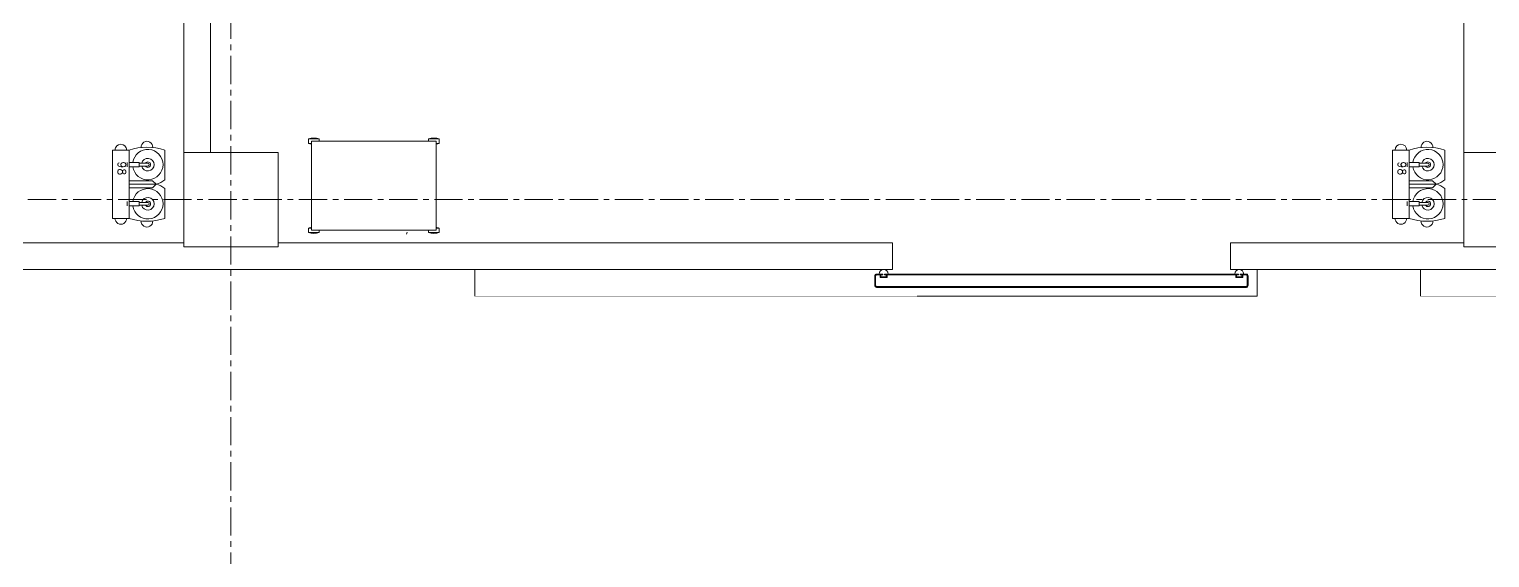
# Model space of a CAD drawing. Header units: millimetres. Extents: x 26027 to 581921, y 7230 to 233891.
# Drawn here: x 508464 to 516680, y 191281 to 194254 of the extents above; entities that cross this region are included whole.
import ezdxf

# ---------------------------------------------------------------- set-up
doc = ezdxf.new("R2010")
doc.units = ezdxf.units.MM
doc.header["$LTSCALE"] = 5
doc.linetypes.add('CENTER', pattern=[50.8, 31.75, -6.35, 6.35, -6.35])
doc.linetypes.add('HIDDEN2', pattern=[0.1875, 0.125, -0.0625])
doc.layers.get('0').update_dxf_attribs({"color": 252})
for name, color, linetype, lineweight in [('A-GENM', 252, 'Continuous', 5), ('Medical Equipment and Furniture', 252, 'Continuous', 0), ('Medical Equipment and Furniture1', 252, 'Continuous', 5), ('Structure', 252, 'Continuous', 5), ('Walls', 252, 'Continuous', 5), ('Wooden Joinery', 252, 'Continuous', 5)]:
    doc.layers.add(name, color=color, linetype=linetype, lineweight=lineweight)
doc.layers.add('axes', color=252, linetype='Continuous')
doc.styles.add('list_ghTextstyle', font='romans.shx', dxfattribs={"height": 0.25})

# ---------------------------------------------------------------- blocks, each defined once
blk = doc.blocks.new('M.107.31.46')
at = {"layer": 'Medical Equipment and Furniture1'}
for p, q in [((22587.3, -488.5), (22606.8, -467.6)), ((22606.8, -467.6), (22606.8, -620.3)), ((22626.2, -488.5), (22606.8, -467.6))]:
    blk.add_line(p, q, dxfattribs=at)
for points in [[(22581.8, -420.1), (22414.6, -420.1)], [(22587.3, -488.5), (22587.3, -620.3), (22626.2, -620.3), (22626.2, -488.5)], [(22798.9, -420.1), (22631.7, -420.1)], [(22508.6, -620.3), (22508.6, -564.7), (22484.6, -564.7), (22484.6, -620.3)], [(22504.7, -515.1), (22504.7, -564.7), (22488.5, -564.7), (22488.5, -515.1)], [(22728.9, -620.3), (22728.9, -564.7), (22704.9, -564.7), (22704.9, -620.3)], [(22708.8, -515.1), (22708.8, -564.7), (22725, -564.7), (22725, -515.1)], [(22414.6, -620.3), (22798.9, -620.3)], [(22484.6, -631.3), (22508.6, -631.3)], [(22704.9, -631.3), (22728.9, -631.3)]]:
    blk.add_lwpolyline(points, dxfattribs=at)
blk.add_lwpolyline([(22414.6, -713.6), (22798.9, -713.6), (22798.9, -620.3), (22414.6, -620.3)], close=True, dxfattribs=at)
for centre, radius, start, end in [((22398.4, -520.2), 32.9, 87.02002, 272.97998), ((22714.4, -520.2), 316, 161.53424, 198.46576), ((22496.6, -515.1), 85.4, 278.09407, 261.90593), ((22496.6, -515.1), 35.4, 283.27395, 256.72605), ((22480.9, -503.4), 130.9, 15.88492, 39.5335), ((22732.6, -503.4), 130.9, 140.4665, 164.11508), ((22716.9, -515.1), 85.4, 278.09407, 261.90593), ((22716.9, -515.1), 35.4, 283.27395, 256.72605), ((22499.2, -520.2), 316, 341.53424, 18.46576), ((22815.2, -520.2), 32.9, 267.02002, 92.97998), ((22496.6, -515.1), 15.4, 301.80514, 238.19486), ((22496.6, -515.1), 8.13, 0, 180), ((22716.9, -515.1), 15.4, 301.80514, 238.19486), ((22716.9, -515.1), 8.13, 0, 180), ((22414.6, -666.9), 32.9, 90, 270), ((22798.9, -666.9), 32.9, 270, 90)]:
    blk.add_arc(centre, radius, start, end, dxfattribs=at)
blk = doc.blocks.new('HF13959B-P')
at = {"color": 0}
for p, q in [((0.0418, 0.5136), (-0.0182, 0.5136)), ((-0.0182, 0.4886), (-0.0182, 0.5136)), ((0, 0.5), (0, 0)), ((0.7, 0.5), (0, 0.5)), ((0.0418, 0.5), (0.0418, 0.5136)), ((0.6582, 0.5136), (0.7182, 0.5136)), ((0.6582, 0.5), (0.6582, 0.5136)), ((0.7, 0.5), (0.7, 0)), ((0.7182, 0.4886), (0.7182, 0.5136)), ((0, 0.4886), (-0.0182, 0.4886)), ((0.7, 0.4886), (0.7182, 0.4886)), ((0, 0.0114), (-0.0182, 0.0114)), ((-0.0182, 0.0114), (-0.0182, -0.0136)), ((0.7, 0), (0, 0)), ((0.7, 0.0114), (0.7182, 0.0114)), ((0.7182, 0.0114), (0.7182, -0.0136)), ((0.0418, -0.0136), (-0.0182, -0.0136)), ((0.0418, 0), (0.0418, -0.0136)), ((0.6582, 0), (0.6582, -0.0136)), ((0.6582, -0.0136), (0.7182, -0.0136))]:
    blk.add_line(p, q, dxfattribs=at)
for centre, start, end in [((0.0118, 0.4261), 71.07536, 108.92464), ((0.6882, 0.4261), 71.07536, 108.92464), ((0.0118, 0.5761), 251.07536, 262.64413), ((0.6882, 0.5761), 277.35587, 288.92464), ((0.0118, -0.0761), 97.35587, 108.92464), ((0.6882, -0.0761), 71.07536, 82.64413), ((0.0118, 0.0739), 251.07536, 288.92464), ((0.6882, 0.0739), 251.07536, 288.92464)]:
    blk.add_arc(centre, 0.0925, start, end, dxfattribs=at)

msp = doc.modelspace()

# ---------------------------------------------------------------- linework, layer by layer
at = {"layer": 'A-GENM', "ltscale": 10}
msp.add_line((510590.5, 193112, 0), (510586.3, 193102, 0), dxfattribs=at)
at = {"layer": 'axes', "linetype": 'CENTER', "lineweight": 0}
for p, q in [((509599.2, 120285.6, 0), (509599.2, 210035.3, 0)), ((544175.8, 193295.3, 2.4), (460984.3, 193295.3, 2.4))]:
    msp.add_line(p, q, dxfattribs=at)
at = {"layer": 'Structure', "elevation": 0}
for points in [[(509333.8, 193030.3), (509863.8, 193030.3), (509863.8, 193560.3), (509333.8, 193560.3)], [(516533.8, 193030.3), (517063.8, 193030.3), (517063.8, 193560.3), (516533.8, 193560.3)]]:
    msp.add_lwpolyline(points, close=True, dxfattribs=at)
at = {"layer": 'Walls', "ltscale": 10}
for p, q in [((509333.8, 193560.3, 0), (509333.8, 198885.3, 0)), ((509483.8, 193560.3, 0), (509483.8, 198885.3, 0)), ((516533.8, 193560.3, 0), (516533.8, 198885.3, 0)), ((509333.8, 193052, 0), (507965.6, 193052, 0)), ((513320.4, 193052, 0), (509863.8, 193052, 0)), ((513320.4, 192902, 0), (513320.4, 193052, 0)), ((516533.8, 193052, 0), (515220.4, 193052, 0)), ((515220.4, 192902, 0), (515220.4, 193052, 0)), ((513320.4, 192902, 0), (507965.6, 192902, 0)), ((518640.4, 192902, 0), (515220.4, 192902, 0))]:
    msp.add_line(p, q, dxfattribs=at)
at = {"layer": 'Wooden Joinery', "linetype": 'HIDDEN2', "elevation": 0}
for points in [[(515370.4, 192902), (515370.4, 192752), (510970.4, 192752), (510970.4, 192902)], [(520690.4, 192902), (520690.4, 192752), (516290.4, 192752), (516290.4, 192902)]]:
    msp.add_lwpolyline(points, dxfattribs=at)
at = {"layer": 'Wooden Joinery', "elevation": 0}
for points in [[(513255.4, 192872), (513265.4, 192872), (513265.4, 192877), (513230.4, 192877, 0.414214), (513220.4, 192867), (513220.4, 192812, 0.414214), (513230.4, 192802), (515310.4, 192802, 0.414214), (515320.4, 192812), (515320.4, 192867, 0.414214), (515310.4, 192877), (515275.4, 192877), (515275.4, 192872), (515285.4, 192872), (515285.4, 192862), (515255.4, 192862), (515255.4, 192872), (515265.4, 192872), (515265.4, 192877), (513275.4, 192877), (513275.4, 192872), (513285.4, 192872), (513285.4, 192862), (513255.4, 192862)], [(513290.4, 192872), (515250.4, 192872), (515250.4, 192857), (515290.4, 192857), (515290.4, 192872), (515310.4, 192872, -0.414214), (515315.4, 192867), (515315.4, 192812, -0.414214), (515310.4, 192807), (513230.4, 192807, -0.414214), (513225.4, 192812), (513225.4, 192867, -0.414214), (513230.4, 192872), (513250.4, 192872), (513250.4, 192857), (513290.4, 192857)]]:
    msp.add_lwpolyline(points, format="xyb", close=True, dxfattribs=at)
at = {"layer": 'Wooden Joinery'}
for centre in [(513270.4, 192877, 0), (515270.4, 192877, 0)]:
    msp.add_arc(centre, 25, 0, 180, dxfattribs=at)

# ---------------------------------------------------------------- block references
at = {"layer": 'Medical Equipment and Furniture', "xscale": 1000, "yscale": 1000, "zscale": 1000}
msp.add_blockref('HF13959B-P', (510052.8, 193123.5, 0), dxfattribs=at)
at = {"layer": 'Medical Equipment and Furniture', "rotation": 270}
for p in [(509646.6, 215988.9, 0), (516846.6, 215988.9, 0)]:
    msp.add_blockref('M.107.31.46', p, dxfattribs=at)

# ---------------------------------------------------------------- texts
at = {"layer": 'Medical Equipment and Furniture', "style": 'list_ghTextstyle'}
for p in [(508963, 193510.2, 0), (516163, 193510.2, 0)]:
    msp.add_text('98', height=45, rotation=270, dxfattribs=at).set_placement(p)

doc.saveas('drawing.dxf')
